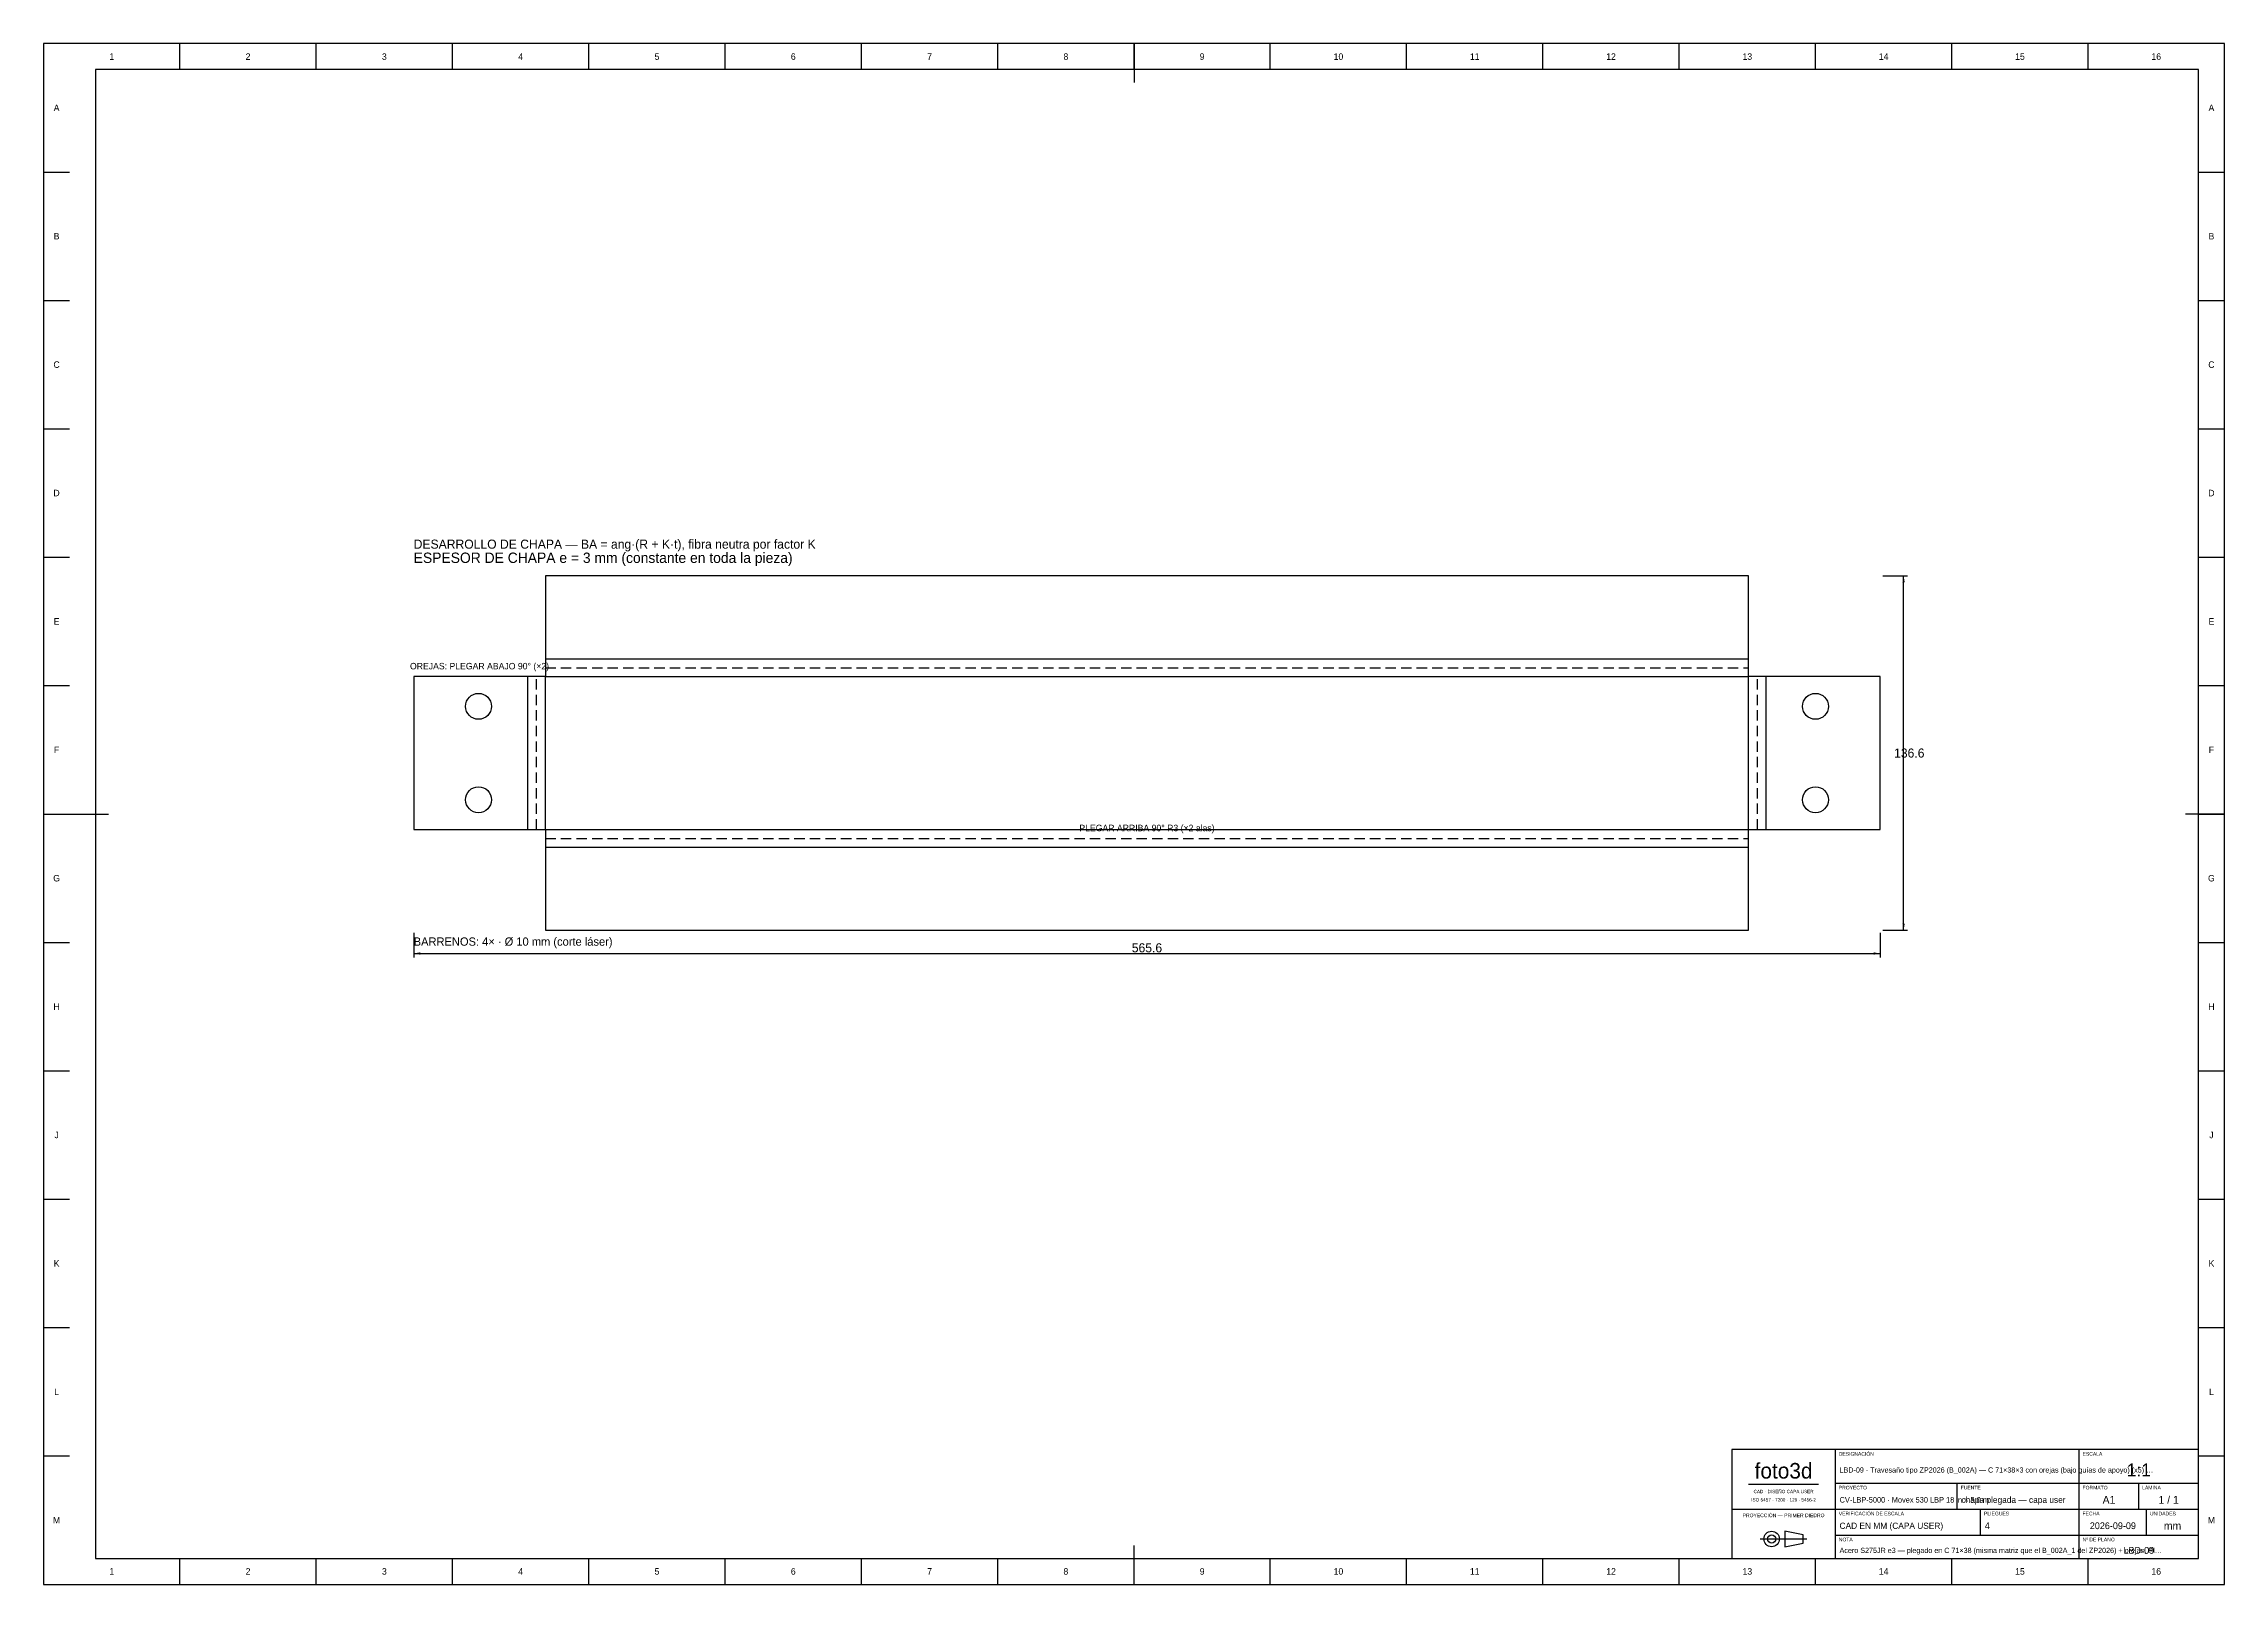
# Model space of a CAD drawing. Extents: x 0 to 841, y 0 to 594.
import ezdxf
from ezdxf.enums import TextEntityAlignment as Align

# ---------------------------------------------------------------- set-up
doc = ezdxf.new("R2010")
doc.units = 0
doc.linetypes.add('DASHED', pattern=[6, 4, -2])
for name, color, linetype in [('COTAS', 7, 'CONTINUOUS'), ('FINA', 7, 'CONTINUOUS'), ('NORMA', 7, 'CONTINUOUS'), ('PLIEGUE', 1, 'DASHED'), ('TEXTO', 7, 'CONTINUOUS'), ('VISIBLE', 7, 'CONTINUOUS')]:
    doc.layers.add(name, color=color, linetype=linetype)

msp = doc.modelspace()

# ---------------------------------------------------------------- linework, layer by layer
at = {"layer": 'COTAS'}
for p, q in [((709.285, 388.785), (718.785, 388.785)), ((717.285, 252.215), (717.285, 388.785)), ((142.715, 251.215), (142.715, 241.715)), ((708.285, 251.215), (708.285, 241.715)), ((709.285, 252.215), (718.785, 252.215)), ((142.715, 243.215), (708.285, 243.215))]:
    msp.add_line(p, q, dxfattribs=at)
for points in [[(717.285, 388.785), (717.735, 386.285), (716.835, 386.285)], [(717.285, 252.215), (717.735, 254.715), (716.835, 254.715)], [(142.715, 243.215), (145.215, 243.665), (145.215, 242.765)], [(708.285, 243.215), (705.785, 243.665), (705.785, 242.765)]]:
    msp.add_solid(points, dxfattribs=at)
at = {"layer": 'FINA'}
for p, q in [((841, 594), (0, 594)), ((0, 594), (0, 0)), ((52.5625, 584), (52.5625, 594)), ((105.125, 584), (105.125, 594)), ((157.6875, 584), (157.6875, 594)), ((210.25, 584), (210.25, 594)), ((262.8125, 584), (262.8125, 594)), ((315.375, 584), (315.375, 594)), ((367.9375, 584), (367.9375, 594)), ((420.5, 584), (420.5, 594)), ((473.0625, 584), (473.0625, 594)), ((525.625, 584), (525.625, 594)), ((578.1875, 584), (578.1875, 594)), ((630.75, 584), (630.75, 594)), ((683.3125, 584), (683.3125, 594)), ((735.875, 584), (735.875, 594)), ((788.4375, 584), (788.4375, 594)), ((841, 0), (841, 594)), ((0, 544.5), (10, 544.5)), ((831, 544.5), (841, 544.5)), ((0, 495), (10, 495)), ((831, 495), (841, 495)), ((0, 445.5), (10, 445.5)), ((831, 445.5), (841, 445.5)), ((0, 396), (10, 396)), ((831, 396), (841, 396)), ((193.505, 356.785), (657.505, 356.785)), ((0, 346.5), (10, 346.5)), ((186.715, 291.005), (186.715, 350.005)), ((193.505, 350.005), (657.505, 350.005)), ((193.505, 291.005), (193.505, 350.005)), ((657.505, 291.005), (657.505, 350.005)), ((664.285, 291.005), (664.285, 350.005)), ((831, 346.5), (841, 346.5)), ((0, 297), (10, 297)), ((831, 297), (841, 297)), ((193.505, 291.005), (657.505, 291.005)), ((193.505, 284.215), (657.505, 284.215)), ((0, 247.5), (10, 247.5)), ((831, 247.5), (841, 247.5)), ((0, 198), (10, 198)), ((831, 198), (841, 198)), ((0, 148.5), (10, 148.5)), ((831, 148.5), (841, 148.5)), ((0, 99), (10, 99)), ((831, 99), (841, 99)), ((0, 49.5), (10, 49.5)), ((831, 49.5), (841, 49.5)), ((657.5, 38.6), (684.5, 38.6)), ((691, 39), (785, 39)), ((738, 29), (738, 39)), ((785, 39), (831, 39)), ((808, 29), (808, 39)), ((651, 29), (691, 29)), ((691, 29), (785, 29)), ((747, 19), (747, 29)), ((785, 29), (831, 29)), ((811, 19), (811, 29)), ((662.03, 17.5), (679.97, 17.5)), ((691, 19), (785, 19)), ((785, 19), (831, 19)), ((52.5625, 0), (52.5625, 10)), ((105.125, 0), (105.125, 10)), ((157.6875, 0), (157.6875, 10)), ((210.25, 0), (210.25, 10)), ((262.8125, 0), (262.8125, 10)), ((315.375, 0), (315.375, 10)), ((367.9375, 0), (367.9375, 10)), ((420.5, 0), (420.5, 10)), ((473.0625, 0), (473.0625, 10)), ((525.625, 0), (525.625, 10)), ((578.1875, 0), (578.1875, 10)), ((630.75, 0), (630.75, 10)), ((683.3125, 0), (683.3125, 10)), ((735.875, 0), (735.875, 10)), ((788.4375, 0), (788.4375, 10)), ((0, 0), (841, 0))]:
    msp.add_line(p, q, dxfattribs=at)
at = {"layer": 'NORMA'}
for p, q in [((420.5, 594), (420.5, 579)), ((831, 584), (20, 584)), ((20, 584), (20, 10)), ((831, 10), (831, 584)), ((0, 297), (25, 297)), ((841, 297), (826, 297)), ((831, 52), (651, 52)), ((651, 52), (651, 10)), ((691, 10), (691, 52)), ((785, 10), (785, 52)), ((831, 10), (831, 52)), ((20, 10), (831, 10)), ((420.5, 0), (420.5, 15)), ((651, 10), (831, 10))]:
    msp.add_line(p, q, dxfattribs=at)
at = {"layer": 'PLIEGUE'}
for p, q in [((193.505, 353.395), (657.505, 353.395)), ((190.105, 291.005), (190.105, 350.005)), ((660.895, 291.005), (660.895, 350.005)), ((193.505, 287.605), (657.505, 287.605))]:
    msp.add_line(p, q, dxfattribs=at)
at = {"layer": 'TEXTO'}
for p, q in [((678.59, 19.11), (671.46, 20.49)), ((671.46, 20.49), (671.46, 14.51)), ((678.59, 15.89), (678.59, 19.11)), ((671.46, 14.51), (678.59, 15.89))]:
    msp.add_line(p, q, dxfattribs=at)
for radius in [2.99, 1.61]:
    msp.add_circle((666.4, 17.5), radius, dxfattribs=at)
at = {"layer": 'VISIBLE'}
for p, q in [((657.505, 388.785), (193.505, 388.785)), ((193.505, 388.785), (193.505, 350.005)), ((657.505, 350.005), (657.505, 388.785)), ((193.505, 350.005), (142.715, 350.005)), ((142.715, 350.005), (142.715, 291.005)), ((708.285, 350.005), (657.505, 350.005)), ((708.285, 291.005), (708.285, 350.005)), ((142.715, 291.005), (193.505, 291.005)), ((193.505, 291.005), (193.505, 252.215)), ((657.505, 252.215), (657.505, 291.005)), ((657.505, 291.005), (708.285, 291.005)), ((193.505, 252.215), (657.505, 252.215))]:
    msp.add_line(p, q, dxfattribs=at)
for centre in [(167.715, 338.505), (683.285, 338.505), (167.715, 302.505), (683.285, 302.505)]:
    msp.add_circle(centre, 5, dxfattribs=at)

# ---------------------------------------------------------------- texts
at = {"layer": 'COTAS'}
for s, p in [('136.6', (719.485, 320.5)), ('565.6', (425.5, 245.415))]:
    msp.add_text(s, height=3.5, dxfattribs=at).set_placement(p, align=Align.MIDDLE_CENTER)
at = {"layer": 'TEXTO'}
for s, height, p in [('1', 2.5, (26.2813, 589)), ('2', 2.5, (78.8438, 589)), ('3', 2.5, (131.4063, 589)), ('4', 2.5, (183.9688, 589)), ('5', 2.5, (236.5313, 589)), ('6', 2.5, (289.0938, 589)), ('7', 2.5, (341.6563, 589)), ('8', 2.5, (394.2188, 589)), ('9', 2.5, (446.7813, 589)), ('10', 2.5, (499.3438, 589)), ('11', 2.5, (551.9063, 589)), ('12', 2.5, (604.4688, 589)), ('13', 2.5, (657.0313, 589)), ('14', 2.5, (709.5938, 589)), ('15', 2.5, (762.1563, 589)), ('16', 2.5, (814.7188, 589)), ('A', 2.5, (5, 569.25)), ('A', 2.5, (836, 569.25)), ('B', 2.5, (5, 519.75)), ('B', 2.5, (836, 519.75)), ('C', 2.5, (5, 470.25)), ('C', 2.5, (836, 470.25)), ('D', 2.5, (5, 420.75)), ('D', 2.5, (836, 420.75)), ('E', 2.5, (5, 371.25)), ('E', 2.5, (836, 371.25)), ('OREJAS: PLEGAR ABAJO 90° (×2)', 2.5, (168.105, 354.005)), ('F', 2.5, (5, 321.75)), ('F', 2.5, (836, 321.75)), ('PLEGAR ARRIBA 90° R3 (×2 alas)', 2.5, (425.505, 291.605)), ('G', 2.5, (5, 272.25)), ('G', 2.5, (836, 272.25)), ('H', 2.5, (5, 222.75)), ('H', 2.5, (836, 222.75)), ('J', 2.5, (5, 173.25)), ('J', 2.5, (836, 173.25)), ('K', 2.5, (5, 123.75)), ('K', 2.5, (836, 123.75)), ('L', 2.5, (5, 74.25)), ('L', 2.5, (836, 74.25)), ('foto3d', 6, (671, 43.8)), ('1:1', 5, (808, 44.1)), ('CAD · DISEÑO CAPA USER', 1.3, (671, 35.8)), ('A1', 3, (796.5, 32.6)), ('1 / 1', 3, (819.5, 32.6)), ('M', 2.5, (5, 24.75)), ('PROYECCIÓN — PRIMER DIEDRO', 1.4, (671, 26.6)), ('ISO 5457 · 7200 · 129 · 5456-2', 1.3, (671, 32.6)), ('M', 2.5, (836, 24.75)), ('2026-09-09', 2.6, (798, 22.6)), ('mm', 3, (821, 22.6)), ('LBD-09', 2.6, (808, 13.1)), ('1', 2.5, (26.2813, 5)), ('2', 2.5, (78.8438, 5)), ('3', 2.5, (131.4063, 5)), ('4', 2.5, (183.9688, 5)), ('5', 2.5, (236.5313, 5)), ('6', 2.5, (289.0938, 5)), ('7', 2.5, (341.6563, 5)), ('8', 2.5, (394.2188, 5)), ('9', 2.5, (446.7813, 5)), ('10', 2.5, (499.3438, 5)), ('11', 2.5, (551.9063, 5)), ('12', 2.5, (604.4688, 5)), ('13', 2.5, (657.0313, 5)), ('14', 2.5, (709.5938, 5)), ('15', 2.5, (762.1563, 5)), ('16', 2.5, (814.7188, 5))]:
    msp.add_text(s, height=height, dxfattribs=at).set_placement(p, align=Align.MIDDLE_CENTER)
for s, height, p in [('DESARROLLO DE CHAPA — BA = ang·(R + K·t), fibra neutra por factor K', 3.5, (142.715, 399.285)), ('ESPESOR DE CHAPA e = 3 mm (constante en toda la pieza)', 4, (142.715, 393.785)), ('BARRENOS: 4× · Ø 10 mm (corte láser)', 3.2, (142.715, 246.215)), ('DESIGNACIÓN', 1.4, (692.3, 49.6)), ('ESCALA', 1.4, (786.3, 49.6)), ('PROYECTO', 1.4, (692.3, 36.6)), ('FUENTE', 1.4, (739.3, 36.6)), ('FORMATO', 1.4, (786.3, 36.6)), ('LÁMINA', 1.4, (809.3, 36.6)), ('VERIFICACIÓN DE ESCALA', 1.4, (692.3, 26.6)), ('PLIEGUES', 1.4, (748.3, 26.6)), ('FECHA', 1.4, (786.3, 26.6)), ('UNIDADES', 1.4, (812.3, 26.6)), ('NOTA', 1.4, (692.3, 16.6)), ('Nº DE PLANO', 1.4, (786.3, 16.6))]:
    msp.add_text(s, height=height, dxfattribs=at).set_placement(p)
for s, height, p in [('LBD-09 · Travesaño tipo ZP2026 (B_002A) — C 71×38×3 con orejas (bajo guías de apoyo) (x5) …', 2, (692.6, 44.1)), ('CV-LBP-5000 · Movex 530 LBP 18 in × 5.0 m', 2.1329, (692.6, 32.6)), ('chapa plegada — capa user', 2.4, (739.6, 32.6)), ('CAD EN MM (CAPA USER)', 2.4, (692.6, 22.6)), ('4', 2.6, (748.6, 22.6)), ('Acero S275JR e3 — plegado en C 71×38 (misma matriz que el B_002A_1 del ZP2026) + orejas, PI…', 2, (692.6, 13.1))]:
    msp.add_text(s, height=height, dxfattribs=at).set_placement(p, align=Align.MIDDLE_LEFT)

doc.saveas('drawing.dxf')
